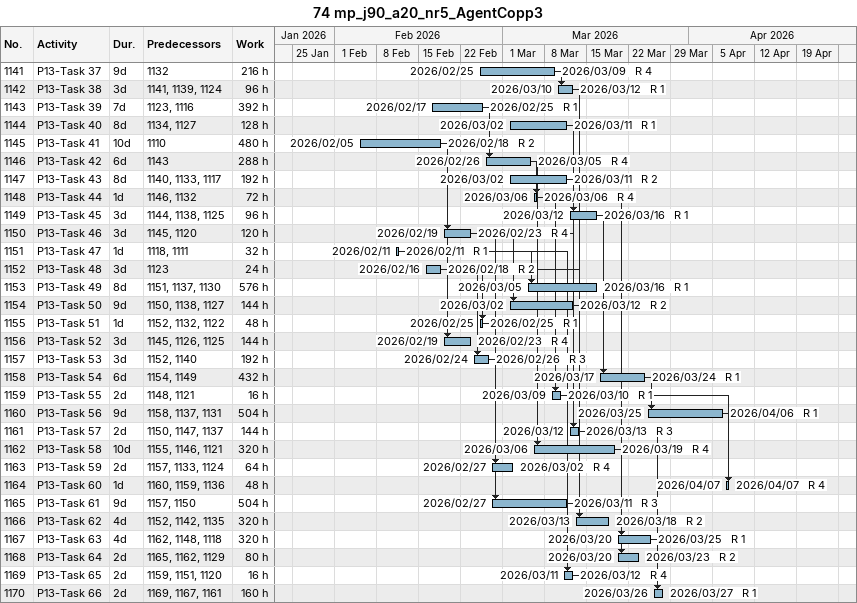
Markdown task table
74 mp_j90_a20_nr5_AgentCopp3

| ID | Task | Duration | Start | Finish | Predecessors | Resources | Work (h) |
|---|---|---|---|---|---|---|---|
| 1141 | P13-Task 37 | 9d | 2026-02-25 | 2026-03-09 | 1132 | R 4 | 216 |
| 1142 | P13-Task 38 | 3d | 2026-03-10 | 2026-03-12 | 1141, 1139, 1124 | R 1 | 96 |
| 1143 | P13-Task 39 | 7d | 2026-02-17 | 2026-02-25 | 1123, 1116 | R 1 | 392 |
| 1144 | P13-Task 40 | 8d | 2026-03-02 | 2026-03-11 | 1134, 1127 | R 1 | 128 |
| 1145 | P13-Task 41 | 10d | 2026-02-05 | 2026-02-18 | 1110 | R 2 | 480 |
| 1146 | P13-Task 42 | 6d | 2026-02-26 | 2026-03-05 | 1143 | R 4 | 288 |
| 1147 | P13-Task 43 | 8d | 2026-03-02 | 2026-03-11 | 1140, 1133, 1117 | R 2 | 192 |
| 1148 | P13-Task 44 | 1d | 2026-03-06 | 2026-03-06 | 1146, 1132 | R 4 | 72 |
| 1149 | P13-Task 45 | 3d | 2026-03-12 | 2026-03-16 | 1144, 1138, 1125 | R 1 | 96 |
| 1150 | P13-Task 46 | 3d | 2026-02-19 | 2026-02-23 | 1145, 1120 | R 4 | 120 |
| 1151 | P13-Task 47 | 1d | 2026-02-11 | 2026-02-11 | 1118, 1111 | R 1 | 32 |
| 1152 | P13-Task 48 | 3d | 2026-02-16 | 2026-02-18 | 1123 | R 2 | 24 |
| 1153 | P13-Task 49 | 8d | 2026-03-05 | 2026-03-16 | 1151, 1137, 1130 | R 1 | 576 |
| 1154 | P13-Task 50 | 9d | 2026-03-02 | 2026-03-12 | 1150, 1138, 1127 | R 2 | 144 |
| 1155 | P13-Task 51 | 1d | 2026-02-25 | 2026-02-25 | 1152, 1132, 1122 | R 1 | 48 |
| 1156 | P13-Task 52 | 3d | 2026-02-19 | 2026-02-23 | 1145, 1126, 1125 | R 4 | 144 |
| 1157 | P13-Task 53 | 3d | 2026-02-24 | 2026-02-26 | 1152, 1140 | R 3 | 192 |
| 1158 | P13-Task 54 | 6d | 2026-03-17 | 2026-03-24 | 1154, 1149 | R 1 | 432 |
| 1159 | P13-Task 55 | 2d | 2026-03-09 | 2026-03-10 | 1148, 1121 | R 1 | 16 |
| 1160 | P13-Task 56 | 9d | 2026-03-25 | 2026-04-06 | 1158, 1137, 1131 | R 1 | 504 |
| 1161 | P13-Task 57 | 2d | 2026-03-12 | 2026-03-13 | 1150, 1147, 1137 | R 3 | 144 |
| 1162 | P13-Task 58 | 10d | 2026-03-06 | 2026-03-19 | 1155, 1146, 1121 | R 4 | 320 |
| 1163 | P13-Task 59 | 2d | 2026-02-27 | 2026-03-02 | 1157, 1133, 1124 | R 4 | 64 |
| 1164 | P13-Task 60 | 1d | 2026-04-07 | 2026-04-07 | 1160, 1159, 1136 | R 4 | 48 |
| 1165 | P13-Task 61 | 9d | 2026-02-27 | 2026-03-11 | 1157, 1150 | R 3 | 504 |
| 1166 | P13-Task 62 | 4d | 2026-03-13 | 2026-03-18 | 1152, 1142, 1135 | R 2 | 320 |
| 1167 | P13-Task 63 | 4d | 2026-03-20 | 2026-03-25 | 1162, 1148, 1118 | R 1 | 320 |
| 1168 | P13-Task 64 | 2d | 2026-03-20 | 2026-03-23 | 1165, 1162, 1129 | R 2 | 80 |
| 1169 | P13-Task 65 | 2d | 2026-03-11 | 2026-03-12 | 1159, 1151, 1120 | R 4 | 16 |
| 1170 | P13-Task 66 | 2d | 2026-03-26 | 2026-03-27 | 1169, 1167, 1161 | R 1 | 160 |
